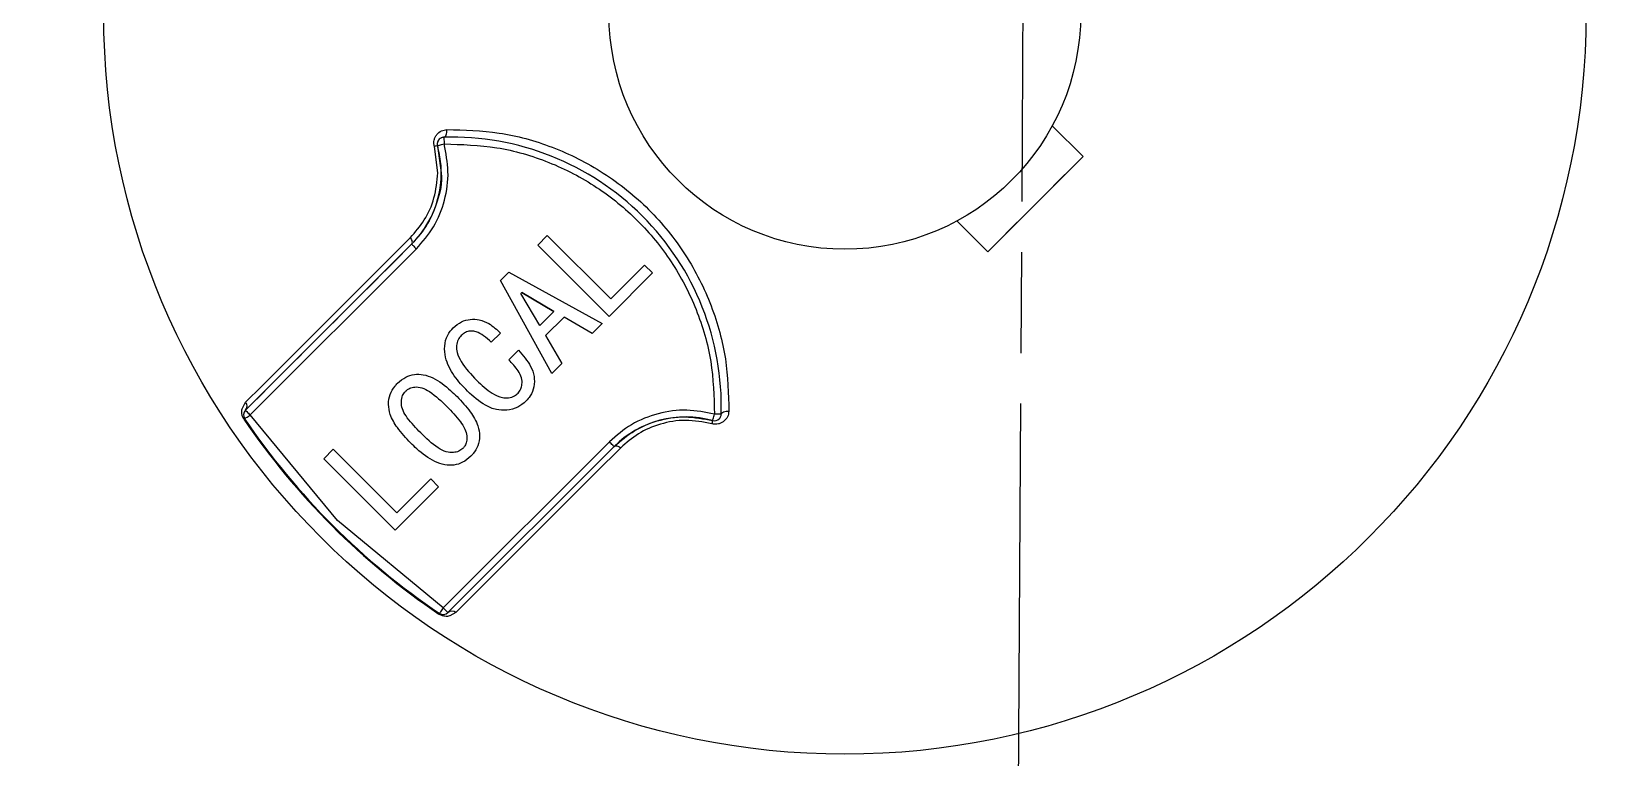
# Model space of a CAD drawing. Header units: millimetres. Extents: x 2016 to 4452, y 736 to 2459.
# Drawn here: x 2733.99 to 2780.74, y 2163.82 to 2185.39 of the extents above; entities that cross this region are included whole.
import ezdxf

# ---------------------------------------------------------------- set-up
doc = ezdxf.new("R2010")
doc.units = ezdxf.units.MM
doc.linetypes.add('AM_ISO08W050', pattern=[18, 12, -1.5, 3, -1.5])
doc.layers.add('AM_7', color=4, linetype='AM_ISO08W050', lineweight=25)

msp = doc.modelspace()

# ---------------------------------------------------------------- linework, layer by layer
at = {"color": 7, "linetype": 'Continuous', "lineweight": 25}
for p, q in [((2764.291, 2182.593), (2765.204, 2181.679)), ((2764.291, 2182.593), (2764.291, 2182.593)), ((2746.051, 2181.194), (2745.95, 2181.976)), ((2746.036, 2182.051), (2746.036, 2182.051)), ((2746.043, 2181.998), (2746.152, 2181.191)), ((2746.23, 2182.251), (2746.236, 2182.051)), ((2762.376, 2178.851), (2765.204, 2181.679)), ((2762.376, 2178.851), (2761.462, 2179.764)), ((2761.462, 2179.764), (2761.462, 2179.764)), ((2761.462, 2179.764), (2762.376, 2178.851)), ((2749.015, 2179.049), (2749.3, 2179.334)), ((2749.3, 2179.334), (2751.186, 2177.449)), ((2740.341, 2174.14), (2745.274, 2179.073)), ((2740.483, 2173.999), (2745.415, 2178.932)), ((2745.274, 2179.073), (2745.274, 2179.073)), ((2751.136, 2176.928), (2749.015, 2179.049)), ((2751.136, 2176.928), (2749.015, 2179.049)), ((2762.376, 2178.851), (2762.376, 2178.851)), ((2747.911, 2177.995), (2748.159, 2178.243)), ((2748.159, 2178.243), (2750.926, 2176.717)), ((2752.427, 2178.218), (2751.136, 2176.928)), ((2752.427, 2178.218), (2751.136, 2176.928)), ((2751.186, 2177.449), (2752.191, 2178.454)), ((2752.191, 2178.454), (2752.427, 2178.218)), ((2749.437, 2175.228), (2747.911, 2177.995)), ((2749.437, 2175.228), (2747.911, 2177.995)), ((2748.544, 2177.635), (2748.519, 2177.61)), ((2748.544, 2177.635), (2748.519, 2177.61)), ((2749.077, 2176.655), (2748.519, 2177.61)), ((2748.519, 2177.61), (2748.519, 2177.61)), ((2748.544, 2177.635), (2749.499, 2177.077)), ((2748.544, 2177.635), (2748.544, 2177.635)), ((2749.499, 2177.077), (2748.544, 2177.635)), ((2749.499, 2177.077), (2749.077, 2176.655)), ((2749.797, 2176.903), (2749.251, 2176.357)), ((2749.797, 2176.903), (2749.251, 2176.357)), ((2749.499, 2177.077), (2749.499, 2177.077)), ((2750.628, 2176.419), (2749.797, 2176.903)), ((2749.797, 2176.903), (2749.797, 2176.903)), ((2750.628, 2176.419), (2749.797, 2176.903)), ((2751.136, 2176.928), (2751.136, 2176.928)), ((2746.745, 2176.357), (2746.745, 2176.357)), ((2747.911, 2176.432), (2747.638, 2176.159)), ((2747.911, 2176.432), (2747.638, 2176.159)), ((2749.251, 2176.357), (2749.735, 2175.526)), ((2749.251, 2176.357), (2749.251, 2176.357)), ((2750.926, 2176.717), (2750.628, 2176.419)), ((2750.926, 2176.717), (2750.628, 2176.419)), ((2750.628, 2176.419), (2750.628, 2176.419)), ((2747.638, 2176.159), (2747.638, 2176.159)), ((2748.159, 2175.638), (2748.444, 2175.923)), ((2746.638, 2175.819), (2746.638, 2175.819)), ((2749.735, 2175.526), (2749.437, 2175.228)), ((2749.735, 2175.526), (2749.437, 2175.228)), ((2748.546, 2175.056), (2748.546, 2175.056)), ((2749.437, 2175.228), (2749.437, 2175.228)), ((2745.095, 2174.707), (2745.095, 2174.707)), ((2746.931, 2174.707), (2746.931, 2174.707)), ((2740.239, 2174.184), (2740.345, 2174.376)), ((2740.283, 2173.999), (2740.283, 2173.999)), ((2740.341, 2174.14), (2740.341, 2174.14)), ((2743.072, 2170.86), (2740.483, 2173.999)), ((2744.991, 2174.205), (2744.991, 2174.205)), ((2746.323, 2174.248), (2746.323, 2174.248)), ((2748.668, 2174.41), (2748.668, 2174.41)), ((2754.466, 2174.246), (2754.466, 2174.246)), ((2740.317, 2173.887), (2740.297, 2173.873)), ((2745.244, 2173.169), (2745.244, 2173.169)), ((2751.143, 2173.204), (2746.21, 2168.271)), ((2751.284, 2173.063), (2746.352, 2168.13)), ((2746.883, 2173.508), (2746.883, 2173.508)), ((2742.664, 2172.698), (2742.949, 2172.983)), ((2744.785, 2170.576), (2742.664, 2172.698)), ((2744.785, 2170.576), (2742.664, 2172.698)), ((2742.949, 2172.983), (2744.834, 2171.097)), ((2747.03, 2172.772), (2747.03, 2172.772)), ((2746.075, 2171.866), (2744.785, 2170.576)), ((2746.075, 2171.866), (2744.785, 2170.576)), ((2744.834, 2171.097), (2745.839, 2172.102)), ((2745.839, 2172.102), (2746.075, 2171.866)), ((2746.21, 2168.271), (2743.072, 2170.86)), ((2744.785, 2170.576), (2744.785, 2170.576)), ((2746.085, 2168.086), (2746.098, 2168.106)), ((2746.587, 2168.134), (2746.409, 2168.035))]:
    msp.add_line(p, q, dxfattribs=at)
at = {"color": 7, "linetype": 'Continuous', "lineweight": 25, "flags": 128}
for points in [[(2746.23, 2182.251), (2746.25, 2182.256), (2746.27, 2182.27), (2746.287, 2182.292), (2746.301, 2182.321), (2746.312, 2182.356), (2746.319, 2182.395), (2746.322, 2182.437), (2746.32, 2182.479)], [(2746.043, 2181.998), (2746.047, 2181.999), (2746.058, 2182.002), (2746.075, 2182.007), (2746.099, 2182.013), (2746.129, 2182.021), (2746.162, 2182.031), (2746.198, 2182.041), (2746.236, 2182.051)], [(2765.204, 2181.679), (2764.851, 2181.326), (2764.498, 2180.973), (2764.144, 2180.619), (2763.79, 2180.265), (2763.436, 2179.911), (2763.082, 2179.557), (2762.729, 2179.204), (2762.376, 2178.851)], [(2740.345, 2174.376), (2740.827, 2174.858), (2741.35, 2175.381), (2741.911, 2175.942), (2742.509, 2176.54), (2743.143, 2177.174), (2743.81, 2177.841), (2744.509, 2178.54), (2745.238, 2179.269)], [(2745.274, 2179.073), (2745.286, 2179.089), (2745.293, 2179.109), (2745.295, 2179.132), (2745.293, 2179.158), (2745.286, 2179.185), (2745.274, 2179.213), (2745.258, 2179.241), (2745.238, 2179.269)], [(2745.274, 2179.073), (2745.277, 2179.07), (2745.285, 2179.062), (2745.298, 2179.049), (2745.315, 2179.032), (2745.337, 2179.01), (2745.361, 2178.986), (2745.388, 2178.959), (2745.415, 2178.932)], [(2740.317, 2173.887), (2740.32, 2173.889), (2740.33, 2173.895), (2740.345, 2173.906), (2740.365, 2173.92), (2740.391, 2173.937), (2740.419, 2173.956), (2740.45, 2173.977), (2740.483, 2173.999)], [(2740.341, 2174.14), (2740.344, 2174.138), (2740.352, 2174.13), (2740.365, 2174.117), (2740.383, 2174.099), (2740.404, 2174.077), (2740.429, 2174.053), (2740.455, 2174.027), (2740.483, 2173.999)], [(2754.209, 2173.832), (2754.21, 2173.835), (2754.213, 2173.846), (2754.218, 2173.864), (2754.225, 2173.888), (2754.233, 2173.917), (2754.242, 2173.951), (2754.252, 2173.987), (2754.262, 2174.024)], [(2754.462, 2174.018), (2754.458, 2174.019), (2754.447, 2174.019), (2754.429, 2174.019), (2754.404, 2174.02), (2754.373, 2174.021), (2754.339, 2174.022), (2754.301, 2174.023), (2754.262, 2174.024)], [(2754.462, 2174.018), (2754.467, 2174.039), (2754.481, 2174.058), (2754.503, 2174.076), (2754.532, 2174.09), (2754.567, 2174.101), (2754.606, 2174.108), (2754.648, 2174.111), (2754.69, 2174.109)], [(2751.284, 2173.063), (2751.282, 2173.065), (2751.273, 2173.073), (2751.26, 2173.086), (2751.243, 2173.104), (2751.221, 2173.125), (2751.197, 2173.15), (2751.17, 2173.176), (2751.143, 2173.204)], [(2751.284, 2173.063), (2751.3, 2173.074), (2751.32, 2173.082), (2751.343, 2173.084), (2751.369, 2173.082), (2751.396, 2173.074), (2751.424, 2173.062), (2751.453, 2173.046), (2751.48, 2173.026)], [(2751.48, 2173.026), (2750.751, 2172.298), (2750.052, 2171.599), (2749.385, 2170.931), (2748.751, 2170.298), (2748.153, 2169.7), (2747.592, 2169.138), (2747.07, 2168.616), (2746.587, 2168.134)], [(2746.21, 2168.271), (2746.188, 2168.239), (2746.167, 2168.208), (2746.148, 2168.179), (2746.131, 2168.154), (2746.117, 2168.134), (2746.107, 2168.118), (2746.1, 2168.109), (2746.098, 2168.106)], [(2746.352, 2168.13), (2746.349, 2168.133), (2746.341, 2168.141), (2746.328, 2168.154), (2746.31, 2168.171), (2746.289, 2168.193), (2746.264, 2168.217), (2746.238, 2168.244), (2746.21, 2168.271)]]:
    msp.add_lwpolyline(points, dxfattribs=at)
at = {"color": 7, "linetype": 'Continuous', "lineweight": 25}
for radius in [22, 7]:
    msp.add_circle((2758.133, 2185.922), radius, dxfattribs=at)
for centre, radius, start, end in [((2725.133, 2223.127), 91.48, 295.79271, 180), ((2725.133, 2223.127), 91.48, 180, 290.22656), ((2725.133, 2223.127), 91.441, 295.84596, 351.20762), ((2725.133, 2223.127), 90.976, 296.50811, 351.20762), ((2725.133, 2223.127), 86.42, 299.88973, 350.7957), ((2743.153, 2181.194), 3, 315, 15.531), ((2746.15, 2181.317), 0.688, 98.909, 106.876), ((2746.236, 2182.051), 0.2, 135, 195.531), ((2746.236, 2182.051), 0.2, 91.6906, 135), ((2746.466, 2174.254), 8, 358.3094, 91.6906), ((2740.483, 2173.999), 0.2, 135, 214.039), ((2740.205, 2174.26), 0.182, 318.6226, 39.5362), ((2754.262, 2174.024), 0.2, 315, 358.3094), ((2758.133, 2185.922), 21.524, 214.039, 235.961), ((2758.133, 2185.922), 21.5, 214.039, 235.961), ((2753.406, 2170.941), 3, 74.469, 135), ((2753.529, 2173.938), 0.689, 343.1243, 351.0894), ((2754.262, 2174.024), 0.2, 254.469, 315), ((2746.21, 2168.271), 0.2, 235.961, 315), ((2746.472, 2167.993), 0.182, 50.5221, 130.0859)]:
    msp.add_arc(centre, radius, start, end, dxfattribs=at)
for points in [[(2818.874, 2223.128), (2818.787, 2220.06), (2818.613, 2213.925), (2817.21, 2204.811), (2814.985, 2195.873), (2811.877, 2187.197), (2807.938, 2178.868), (2803.201, 2170.965), (2797.712, 2163.564), (2791.525, 2156.737), (2784.697, 2150.549), (2777.297, 2145.06), (2769.393, 2140.323), (2761.064, 2136.385), (2752.389, 2133.277), (2743.451, 2131.052), (2734.336, 2129.648), (2728.201, 2129.474), (2725.133, 2129.387)], [(2822.807, 2212.338), (2822.283, 2208.687), (2821.235, 2201.383), (2818.115, 2190.74), (2813.907, 2180.497), (2808.552, 2170.797), (2802.147, 2161.757), (2794.766, 2153.495), (2786.504, 2146.114), (2777.465, 2139.709), (2767.764, 2134.354), (2757.521, 2130.146), (2746.878, 2127.026), (2739.575, 2125.978), (2735.923, 2125.454)], [(2822.605, 2205.796), (2821.918, 2202.502), (2820.545, 2195.913), (2817.225, 2186.361), (2813.021, 2177.178), (2807.885, 2168.475), (2801.896, 2160.338), (2795.108, 2152.853), (2787.595, 2146.098), (2779.433, 2140.143), (2770.708, 2135.045), (2761.506, 2130.88), (2751.94, 2127.601), (2745.346, 2126.256), (2742.049, 2125.584)], [(2745.274, 2179.073), (2744.309, 2178.109), (2742.381, 2176.18), (2741.021, 2174.82), (2740.341, 2174.14)]]:
    msp.add_open_spline(points, degree=3, dxfattribs=at)
for points, knots in [([(2767.417, 2149.056), (2769.596, 2150.33), (2774.581, 2153.244), (2781.645, 2158.898), (2788.61, 2165.73), (2794.729, 2173.339), (2799.952, 2181.588), (2804.179, 2190.383), (2807.457, 2199.59), (2808.732, 2205.966), (2809.369, 2209.153)], [0, 0, 0, 0, 0.099849, 0.228442, 0.357035, 0.485628, 0.614221, 0.742814, 0.871407, 1, 1, 1, 1]), ([(2745.95, 2181.976), (2745.943, 2182.008), (2745.93, 2182.072), (2745.941, 2182.168), (2745.971, 2182.257), (2746.036, 2182.357), (2746.151, 2182.453), (2746.264, 2182.47), (2746.32, 2182.479)], [0, 0, 0, 0, 0.123692, 0.250213, 0.373441, 0.501044, 0.749966, 1, 1, 1, 1]), ([(2746.32, 2182.479), (2746.835, 2182.467), (2747.864, 2182.442), (2749.46, 2182.007), (2750.989, 2181.245), (2752.355, 2180.146), (2753.454, 2178.782), (2754.217, 2177.252), (2754.654, 2175.655), (2754.678, 2174.625), (2754.69, 2174.109)], [0, 0, 0, 0, 0.125198, 0.2499957, 0.3751716, 0.4997698, 0.6246825, 0.749695, 0.8746376, 1, 1, 1, 1]), ([(2745.415, 2178.932), (2745.596, 2179.142), (2745.965, 2179.571), (2746.28, 2180.372), (2746.4, 2181.224), (2746.29, 2181.779), (2746.236, 2182.051)], [0, 0, 0, 0, 0.245589, 0.5, 0.754411, 1, 1, 1, 1]), ([(2746.23, 2182.251), (2746.221, 2182.25), (2746.194, 2182.248), (2746.144, 2182.233), (2746.094, 2182.198), (2746.057, 2182.146), (2746.039, 2182.097), (2746.033, 2182.046), (2746.04, 2182.013), (2746.043, 2181.998)], [0, 0, 0, 0, 0.0858052, 0.25106, 0.5005164, 0.655876, 0.7885052, 0.9015382, 1, 1, 1, 1]), ([(2746.236, 2182.051), (2746.76, 2182.036), (2747.821, 2182.005), (2749.365, 2181.551), (2750.786, 2180.815), (2752.018, 2179.807), (2753.026, 2178.575), (2753.763, 2177.153), (2754.217, 2175.61), (2754.247, 2174.549), (2754.262, 2174.024)], [0, 0, 0, 0, 0.123694, 0.25, 0.376306, 0.5, 0.623694, 0.75, 0.876306, 1, 1, 1, 1]), ([(2745.238, 2179.269), (2745.383, 2179.435), (2745.673, 2179.769), (2745.975, 2180.428), (2746.026, 2180.939), (2746.051, 2181.194)], [0, 0, 0, 0, 0.33293, 0.666707, 1, 1, 1, 1]), ([(2746.152, 2181.191), (2746.152, 2181.189), (2746.191, 2180.899), (2746.052, 2180.362), (2745.764, 2179.633), (2745.444, 2179.267), (2745.274, 2179.073)], [0, 0, 0, 0, 0.0026935, 0.3414816, 0.6510181, 1, 1, 1, 1]), ([(2746.509, 2176.593), (2746.588, 2176.659), (2746.735, 2176.783), (2747.014, 2176.852), (2747.297, 2176.838), (2747.62, 2176.71), (2747.803, 2176.535), (2747.911, 2176.432)], [0, 0, 0, 0, 0.190602, 0.35935, 0.52722, 0.719557, 1, 1, 1, 1]), ([(2746.931, 2174.707), (2746.794, 2174.854), (2746.519, 2175.148), (2746.273, 2175.619), (2746.235, 2176.049), (2746.316, 2176.366), (2746.449, 2176.523), (2746.509, 2176.593)], [0, 0, 0, 0, 0.278953, 0.561275, 0.716356, 0.872487, 1, 1, 1, 1]), ([(2746.745, 2176.357), (2746.712, 2176.318), (2746.64, 2176.233), (2746.596, 2176.053), (2746.622, 2175.824), (2746.8, 2175.45), (2747.036, 2175.204), (2747.204, 2175.03)], [0, 0, 0, 0, 0.0972515, 0.2128757, 0.3462685, 0.5366234, 1, 1, 1, 1]), ([(2747.638, 2176.159), (2747.565, 2176.227), (2747.43, 2176.354), (2747.224, 2176.467), (2747.045, 2176.502), (2746.906, 2176.475), (2746.808, 2176.416), (2746.761, 2176.372), (2746.745, 2176.357)], [0, 0, 0, 0, 0.29136, 0.535096, 0.673308, 0.812563, 0.935255, 1, 1, 1, 1]), ([(2747.638, 2176.159), (2747.565, 2176.227), (2747.43, 2176.354), (2747.224, 2176.467), (2747.045, 2176.502), (2746.906, 2176.475), (2746.808, 2176.416), (2746.761, 2176.372), (2746.745, 2176.357)], [0, 0, 0, 0, 0.29136, 0.535096, 0.673308, 0.812563, 0.935255, 1, 1, 1, 1]), ([(2748.444, 2175.923), (2748.578, 2175.771), (2748.781, 2175.54), (2748.927, 2175.149), (2748.916, 2174.839), (2748.82, 2174.582), (2748.712, 2174.459), (2748.668, 2174.41)], [0, 0, 0, 0, 0.351866, 0.532632, 0.714759, 0.884894, 1, 1, 1, 1]), ([(2748.432, 2174.645), (2748.464, 2174.686), (2748.526, 2174.764), (2748.557, 2174.926), (2748.548, 2175.117), (2748.409, 2175.372), (2748.258, 2175.533), (2748.159, 2175.638)], [0, 0, 0, 0, 0.132852, 0.257107, 0.423406, 0.622223, 1, 1, 1, 1]), ([(2745.244, 2173.169), (2745.106, 2173.315), (2744.867, 2173.57), (2744.636, 2173.965), (2744.571, 2174.315), (2744.621, 2174.612), (2744.741, 2174.818), (2744.832, 2174.914), (2744.859, 2174.943)], [0, 0, 0, 0, 0.29336, 0.511467, 0.658407, 0.805673, 0.942273, 1, 1, 1, 1]), ([(2744.859, 2174.943), (2744.936, 2175.01), (2745.081, 2175.135), (2745.354, 2175.216), (2745.633, 2175.208), (2746.017, 2175.068), (2746.34, 2174.818), (2746.559, 2174.606), (2746.621, 2174.546)], [0, 0, 0, 0, 0.148277, 0.278554, 0.408484, 0.552088, 0.872274, 1, 1, 1, 1]), ([(2747.204, 2175.03), (2747.349, 2174.89), (2747.574, 2174.675), (2747.919, 2174.511), (2748.154, 2174.499), (2748.32, 2174.547), (2748.399, 2174.617), (2748.432, 2174.645)], [0, 0, 0, 0, 0.421141, 0.650944, 0.779664, 0.909635, 1, 1, 1, 1]), ([(2745.542, 2173.467), (2745.403, 2173.612), (2745.208, 2173.816), (2745.013, 2174.114), (2744.958, 2174.332), (2744.975, 2174.525), (2745.039, 2174.648), (2745.084, 2174.695), (2745.095, 2174.707)], [0, 0, 0, 0, 0.411241, 0.579386, 0.722749, 0.866004, 0.96618, 1, 1, 1, 1]), ([(2745.095, 2174.707), (2745.135, 2174.74), (2745.214, 2174.805), (2745.386, 2174.84), (2745.594, 2174.819), (2745.933, 2174.626), (2746.159, 2174.407), (2746.323, 2174.248)], [0, 0, 0, 0, 0.104522, 0.209348, 0.351191, 0.528915, 1, 1, 1, 1]), ([(2745.095, 2174.707), (2745.135, 2174.74), (2745.214, 2174.805), (2745.386, 2174.84), (2745.594, 2174.819), (2745.933, 2174.626), (2746.159, 2174.407), (2746.323, 2174.248)], [0, 0, 0, 0, 0.104522, 0.209348, 0.351191, 0.528915, 1, 1, 1, 1]), ([(2746.621, 2174.546), (2746.758, 2174.4), (2747.004, 2174.139), (2747.243, 2173.737), (2747.31, 2173.379), (2747.26, 2173.088), (2747.141, 2172.89), (2747.056, 2172.799), (2747.03, 2172.772)], [0, 0, 0, 0, 0.292886, 0.524338, 0.670134, 0.816655, 0.945975, 1, 1, 1, 1]), ([(2748.668, 2174.41), (2748.59, 2174.344), (2748.424, 2174.205), (2748.107, 2174.129), (2747.773, 2174.145), (2747.354, 2174.319), (2747.099, 2174.553), (2746.931, 2174.707)], [0, 0, 0, 0, 0.153253, 0.324924, 0.478859, 0.655839, 1, 1, 1, 1]), ([(2748.668, 2174.41), (2748.59, 2174.344), (2748.424, 2174.205), (2748.107, 2174.129), (2747.773, 2174.145), (2747.354, 2174.319), (2747.099, 2174.553), (2746.931, 2174.707)], [0, 0, 0, 0, 0.153253, 0.324924, 0.478859, 0.655839, 1, 1, 1, 1]), ([(2740.297, 2173.873), (2740.288, 2173.887), (2740.271, 2173.914), (2740.245, 2173.974), (2740.222, 2174.075), (2740.232, 2174.141), (2740.239, 2174.184)], [0, 0, 0, 0, 0.1152277, 0.2337581, 0.5018731, 1, 1, 1, 1]), ([(2746.323, 2174.248), (2746.462, 2174.103), (2746.66, 2173.897), (2746.858, 2173.6), (2746.92, 2173.393), (2746.915, 2173.22), (2746.867, 2173.091), (2746.816, 2173.033), (2746.795, 2173.008)], [0, 0, 0, 0, 0.409684, 0.583644, 0.725379, 0.843759, 0.932231, 1, 1, 1, 1]), ([(2754.262, 2174.024), (2753.99, 2174.078), (2753.436, 2174.189), (2752.583, 2174.069), (2751.782, 2173.754), (2751.353, 2173.385), (2751.143, 2173.204)], [0, 0, 0, 0, 0.245589, 0.5, 0.754411, 1, 1, 1, 1]), ([(2754.69, 2174.109), (2754.682, 2174.053), (2754.665, 2173.94), (2754.569, 2173.825), (2754.469, 2173.76), (2754.38, 2173.73), (2754.284, 2173.719), (2754.219, 2173.732), (2754.187, 2173.738)], [0, 0, 0, 0, 0.249602, 0.498296, 0.625589, 0.748629, 0.875722, 1, 1, 1, 1]), ([(2751.284, 2173.063), (2751.478, 2173.231), (2751.845, 2173.549), (2752.572, 2173.855), (2753.376, 2173.992), (2753.937, 2173.884), (2754.209, 2173.832)], [0, 0, 0, 0, 0.265019, 0.500067, 0.757342, 1, 1, 1, 1]), ([(2754.187, 2173.738), (2753.925, 2173.788), (2753.4, 2173.887), (2752.641, 2173.751), (2751.98, 2173.464), (2751.647, 2173.172), (2751.48, 2173.026)], [0, 0, 0, 0, 0.249812, 0.499845, 0.75024, 1, 1, 1, 1]), ([(2747.03, 2172.772), (2746.953, 2172.706), (2746.806, 2172.58), (2746.529, 2172.499), (2746.241, 2172.507), (2745.85, 2172.648), (2745.522, 2172.899), (2745.305, 2173.109), (2745.244, 2173.169)], [0, 0, 0, 0, 0.146535, 0.278399, 0.409738, 0.559567, 0.875154, 1, 1, 1, 1]), ([(2747.03, 2172.772), (2746.953, 2172.706), (2746.806, 2172.58), (2746.529, 2172.499), (2746.241, 2172.507), (2745.85, 2172.648), (2745.522, 2172.899), (2745.305, 2173.109), (2745.244, 2173.169)], [0, 0, 0, 0, 0.146535, 0.278399, 0.409738, 0.559567, 0.875154, 1, 1, 1, 1]), ([(2746.795, 2173.008), (2746.755, 2172.975), (2746.674, 2172.91), (2746.497, 2172.876), (2746.281, 2172.895), (2745.934, 2173.087), (2745.706, 2173.308), (2745.542, 2173.467)], [0, 0, 0, 0, 0.102727, 0.209545, 0.355438, 0.53569, 1, 1, 1, 1]), ([(2746.409, 2168.035), (2746.405, 2168.033), (2746.37, 2168.011), (2746.284, 2168.013), (2746.186, 2168.034), (2746.125, 2168.06), (2746.098, 2168.077), (2746.085, 2168.086)], [0, 0, 0, 0, 0.0641655, 0.529622, 0.7809744, 0.8920347, 1, 1, 1, 1])]:
    msp.add_open_spline(points, degree=3, knots=knots, dxfattribs=at)
at = {"layer": 'AM_7'}
msp.add_line((2762.625, 2054.343), (2764.864, 2421.478), dxfattribs=at)

doc.saveas('drawing.dxf')
